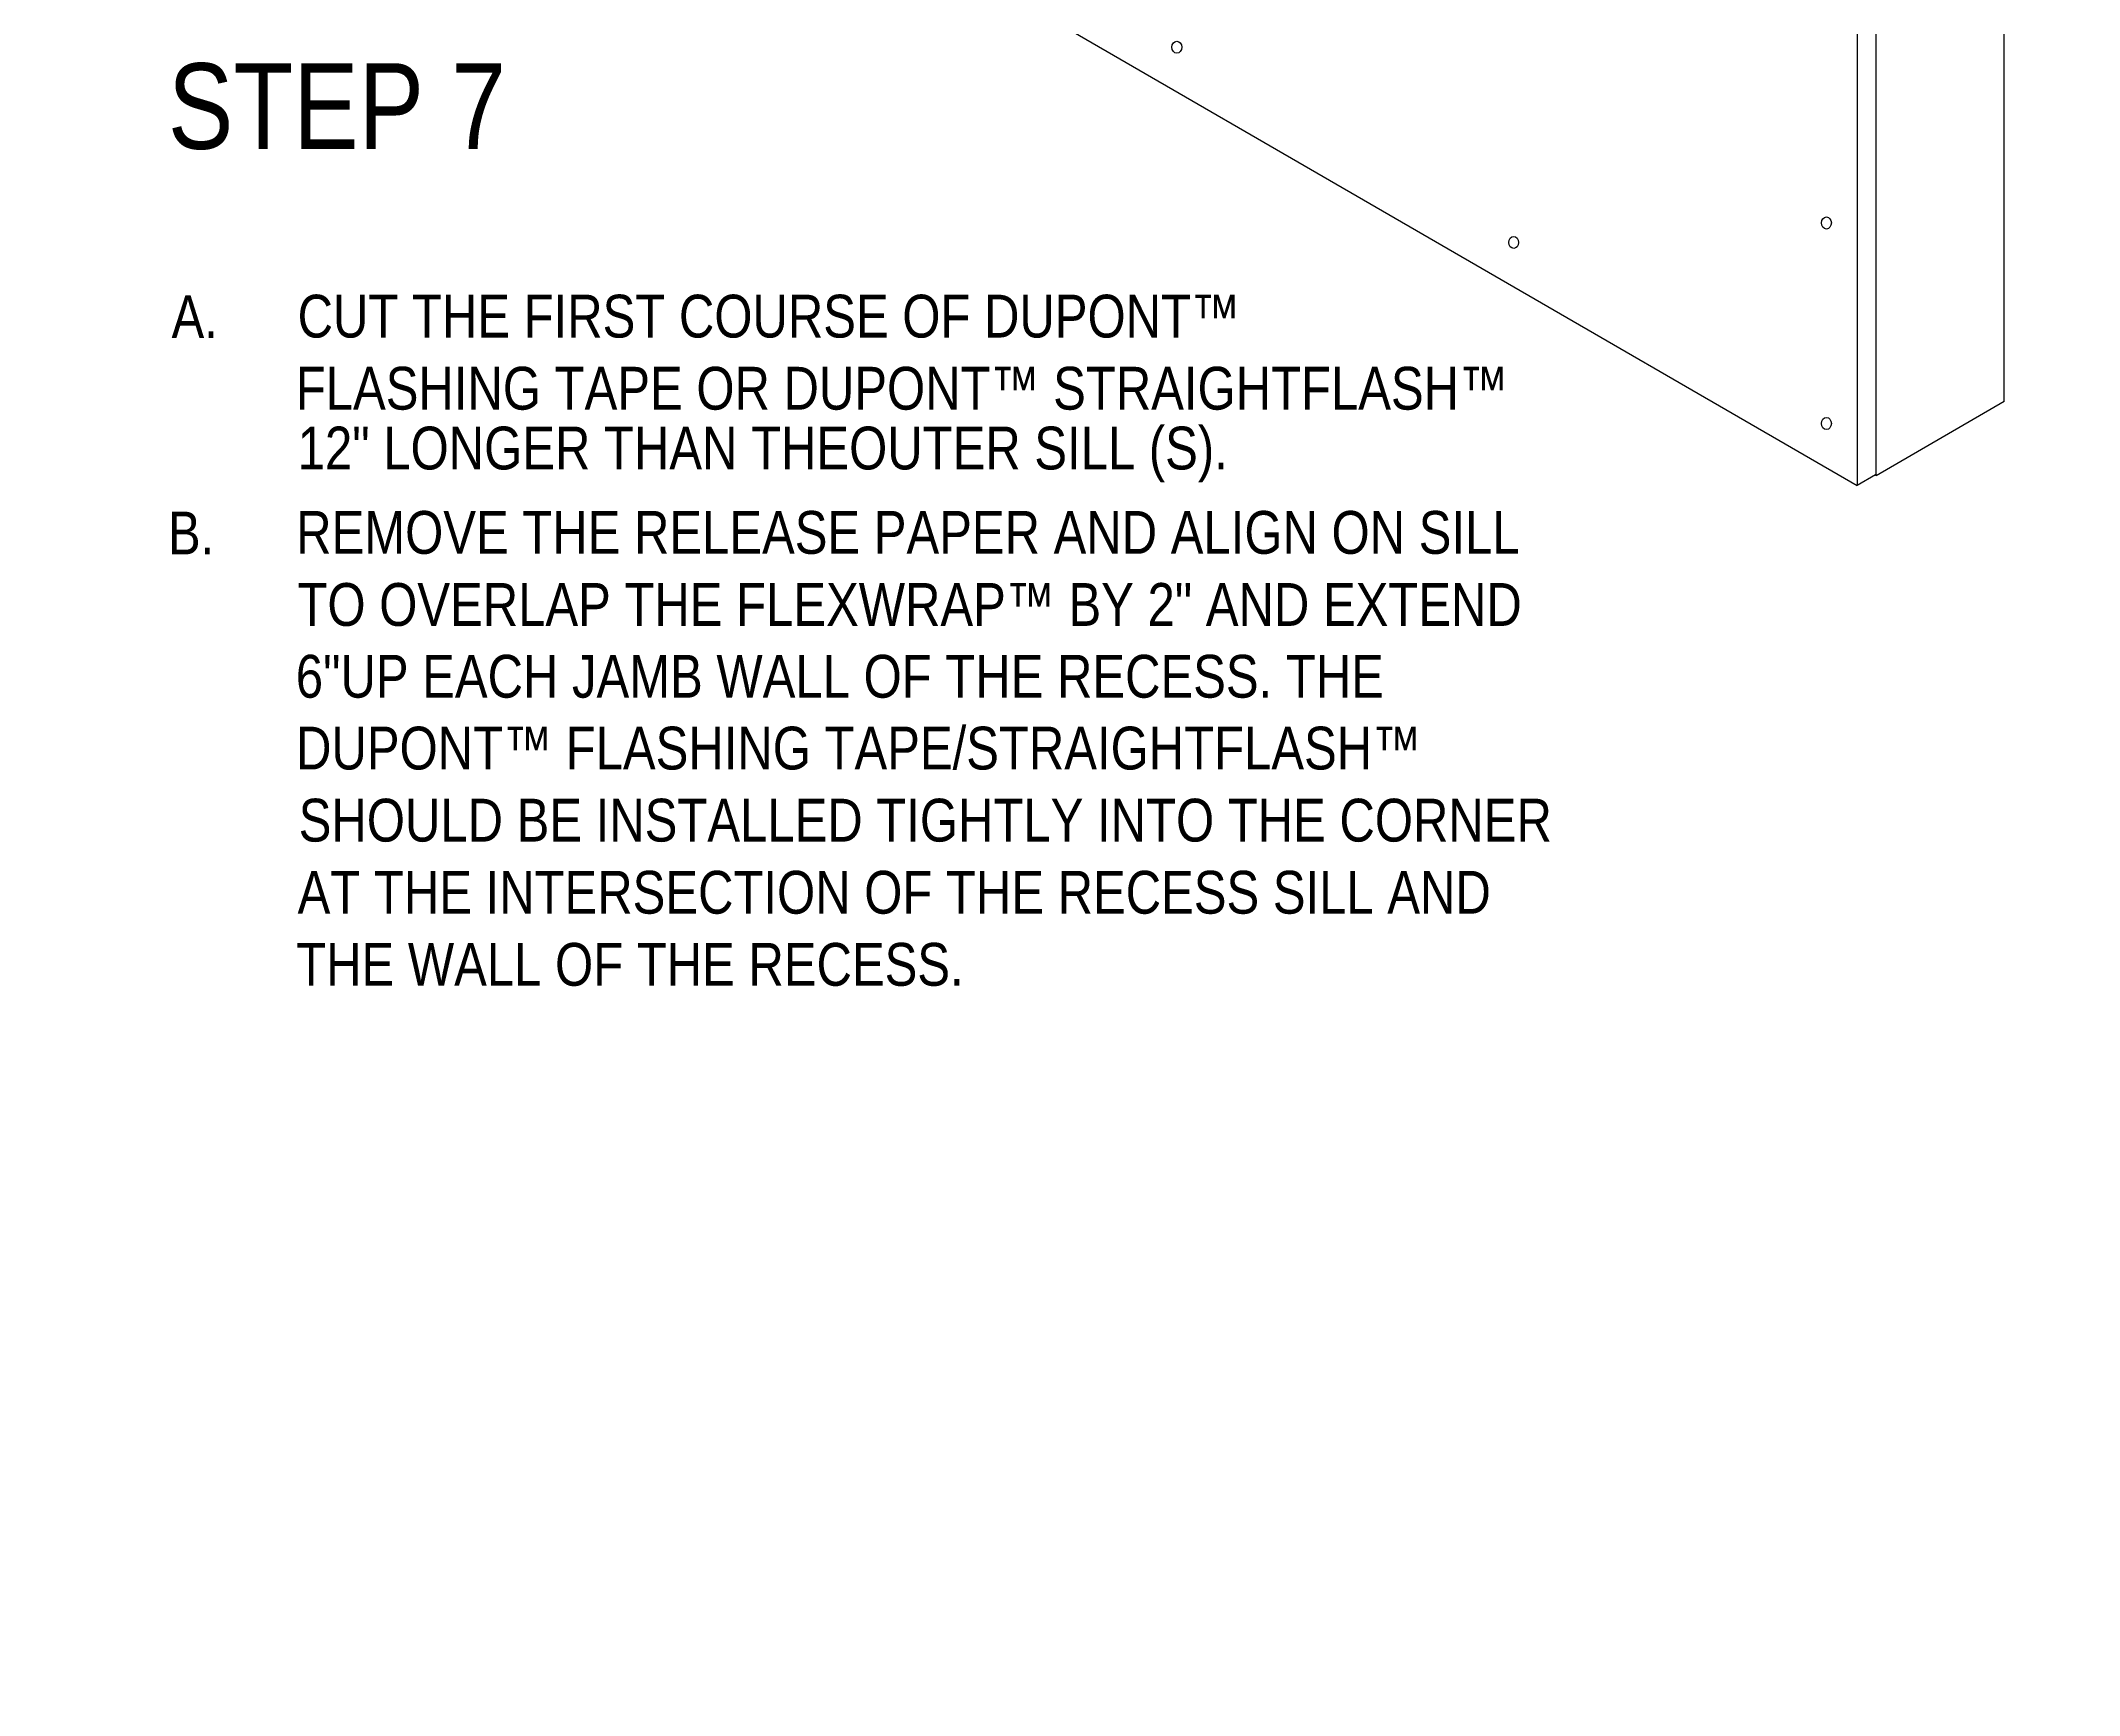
# Model space of a CAD drawing. Extents: x -1392 to 5791, y -3809 to 1722.
# Drawn here: x 601 to 1137, y 605 to 1040 of the extents above; entities that cross this region are included whole.
import ezdxf

# ---------------------------------------------------------------- set-up
doc = ezdxf.new("R2010")
doc.units = 0
doc.header["$MEASUREMENT"] = 0
for name, color, linetype, lineweight in [('.ATI-TEXT', 7, 'Continuous', 0), ('G-ANNO-TTLB', 7, 'Continuous', 0), ('WALL SCRATCH', 7, 'Continuous', 0)]:
    doc.layers.add(name, color=color, linetype=linetype, lineweight=lineweight)

# ---------------------------------------------------------------- blocks, each defined once
blk = doc.blocks.new('Block_39')
at = {"layer": '.ATI-TEXT', "char_height": 0.2, "attachment_point": 7}
for s, insert in [('\\C18;\\c0;\\FArial Narrow|b0|i0|c1;\\H11.249999;\\W1.000000;A.', (635.43, 961.47)), ('\\C18;\\c0;\\FArial Narrow|b0|i0|c1;\\H11.249999;\\W1.000000;CUT THE FIRST COURSE OF DUPONT™', (668.56, 961.47)), ('\\C18;\\c0;\\FArial Narrow|b0|i0|c1;\\H11.249999;\\W1.000000;FLASHING TAPE OR DUPONT™ STRAIGHTFLASH™', (668.09, 942.52)), ('\\C18;\\c0;\\FArial Narrow|b0|i0|c1;\\H11.249999;\\W1.000000;12" LONGER THAN THEOUTER SILL (S).', (668.59, 923.57)), ('\\C18;\\c0;\\FArial Narrow|b0|i0|c1;\\H11.249999;\\W1.000000;REMOVE THE RELEASE PAPER AND ALIGN ON SILL', (668.19, 904.62)), ('\\C18;\\c0;\\FArial Narrow|b0|i0|c1;\\H11.249999;\\W1.000000;B.', (634.48, 904.62)), ('\\C18;\\c0;\\FArial Narrow|b0|i0|c1;\\H11.249999;\\W1.000000;TO OVERLAP THE FLEXWRAP™ BY 2" AND EXTEND', (668.52, 885.67)), ('\\C18;\\c0;\\FArial Narrow|b0|i0|c1;\\H11.249999;\\W1.000000;6"UP EACH JAMB WALL OF THE RECESS. THE', (668.09, 866.8)), ('\\C18;\\c0;\\FArial Narrow|b0|i0|c1;\\H11.249999;\\W1.000000;DUPONT™ FLASHING TAPE/STRAIGHTFLASH™', (668.16, 847.92)), ('\\C18;\\c0;\\FArial Narrow|b0|i0|c1;\\H11.249999;\\W1.000000;SHOULD BE INSTALLED TIGHTLY INTO THE CORNER', (668.85, 828.97)), ('\\C18;\\c0;\\FArial Narrow|b0|i0|c1;\\H11.249999;\\W1.000000;AT THE INTERSECTION OF THE RECESS SILL AND', (668.56, 810.02)), ('\\C18;\\c0;\\FArial Narrow|b0|i0|c1;\\H11.249999;\\W1.000000;THE WALL OF THE RECESS.', (668.19, 791.07))]:
    blk.add_mtext(s, dxfattribs=dict(at, insert=insert))

msp = doc.modelspace()

# ---------------------------------------------------------------- hatches: boundary and pattern name
at = {"layer": 'G-ANNO-TTLB', "true_color": 0xff00ff, "transparency": 33554687}
h = msp.add_hatch(color=6, dxfattribs=at)
edge = h.paths.add_edge_path()
edge.add_spline(control_points=[(1773.02, -796.5), (1773.02, -796.5), (-1156.5, -796.5), (-1156.5, -796.5), (-1156.5, -796.5), (-1156.5, 1660.5), (-1156.5, 1660.5), (-1156.5, 1660.5), (1773.02, 1660.5), (1773.02, 1660.5), (1773.02, 1660.5), (1773.02, -796.5), (1773.02, -796.5)], knot_values=[0, 0, 0, 0, 1, 1, 1, 2, 2, 2, 3, 3, 3, 4, 4, 4, 4], degree=3, periodic=0)
edge = h.paths.add_edge_path()
edge.add_spline(control_points=[(-1147.5, 1651.5), (-1147.5, 1651.5), (-1147.5, -787.5), (-1147.5, -787.5), (-1147.5, -787.5), (1764.02, -787.5), (1764.02, -787.5), (1764.02, -787.5), (1764.02, 1651.5), (1764.02, 1651.5), (1764.02, 1651.5), (-1147.5, 1651.5), (-1147.5, 1651.5)], knot_values=[0, 0, 0, 0, 1, 1, 1, 2, 2, 2, 3, 3, 3, 4, 4, 4, 4], degree=3, periodic=0)
edge.add_line((-1147.5, 1651.5), (-1147.5, 1651.5))

# ---------------------------------------------------------------- linework, layer by layer
at = {"layer": 'G-ANNO-TTLB'}
for points in [[(1773.02, -796.5), (1773.02, -796.5), (-1156.5, -796.5), (-1156.5, -796.5), (-1156.5, -796.5), (-1156.5, 1660.5), (-1156.5, 1660.5), (-1156.5, 1660.5), (1773.02, 1660.5), (1773.02, 1660.5), (1773.02, 1660.5), (1773.02, -796.5), (1773.02, -796.5)], [(-1147.5, 1651.5), (-1147.5, 1651.5), (-1147.5, -787.5), (-1147.5, -787.5), (-1147.5, -787.5), (1764.02, -787.5), (1764.02, -787.5), (1764.02, -787.5), (1764.02, 1651.5), (1764.02, 1651.5), (1764.02, 1651.5), (-1147.5, 1651.5), (-1147.5, 1651.5)]]:
    msp.add_open_spline(points, degree=3, knots=[0, 0, 0, 0, 1, 1, 1, 2, 2, 2, 3, 3, 3, 4, 4, 4, 4], dxfattribs=at)
at = {"layer": 'WALL SCRATCH', "color": 33, "lineweight": 25, "true_color": 0xcc9966}
for q in [(1117.02, 1369.2), (1083.4, 925.27)]:
    msp.add_line((1117.02, 944.84), q, dxfattribs=at)
at = {"layer": 'WALL SCRATCH', "color": 2, "lineweight": 25, "true_color": 0xffff00}
for p, q in [((1078.45, 1347.11), (1078.45, 922.74)), ((1083.4, 925.27), (1083.4, 1349.64)), ((809.66, 1078.35), (1078.45, 922.74)), ((809.66, 1078.35), (1078.45, 922.74)), ((1083.26, 925.53), (1078.45, 922.74))]:
    msp.add_line(p, q, dxfattribs=at)
at = {"layer": 'WALL SCRATCH', "color": 252, "lineweight": 25, "true_color": 0x848484}
msp.add_lwpolyline([(1071.17, 1027.54)], dxfattribs=at)
for centre in [(899.62, 1037.94), (1070.34, 991.75), (988.16, 986.64), (1070.34, 939.03)]:
    msp.add_ellipse(centre, major_axis=(0, 1.59), ratio=0.812499, dxfattribs=at)

# ---------------------------------------------------------------- block references
at = {"layer": '.ATI-TEXT'}
msp.add_blockref('Block_39', (0, 0), dxfattribs=at)

# ---------------------------------------------------------------- texts
at = {"layer": '.ATI-TEXT', "insert": (634.48, 1010.91), "char_height": 0.2, "attachment_point": 7}
msp.add_mtext('\\C18;\\c0;\\FArial Narrow|b0|i0|c1;\\H22.499999;\\W1.000000;STEP 7', dxfattribs=at)

doc.saveas('drawing.dxf')
